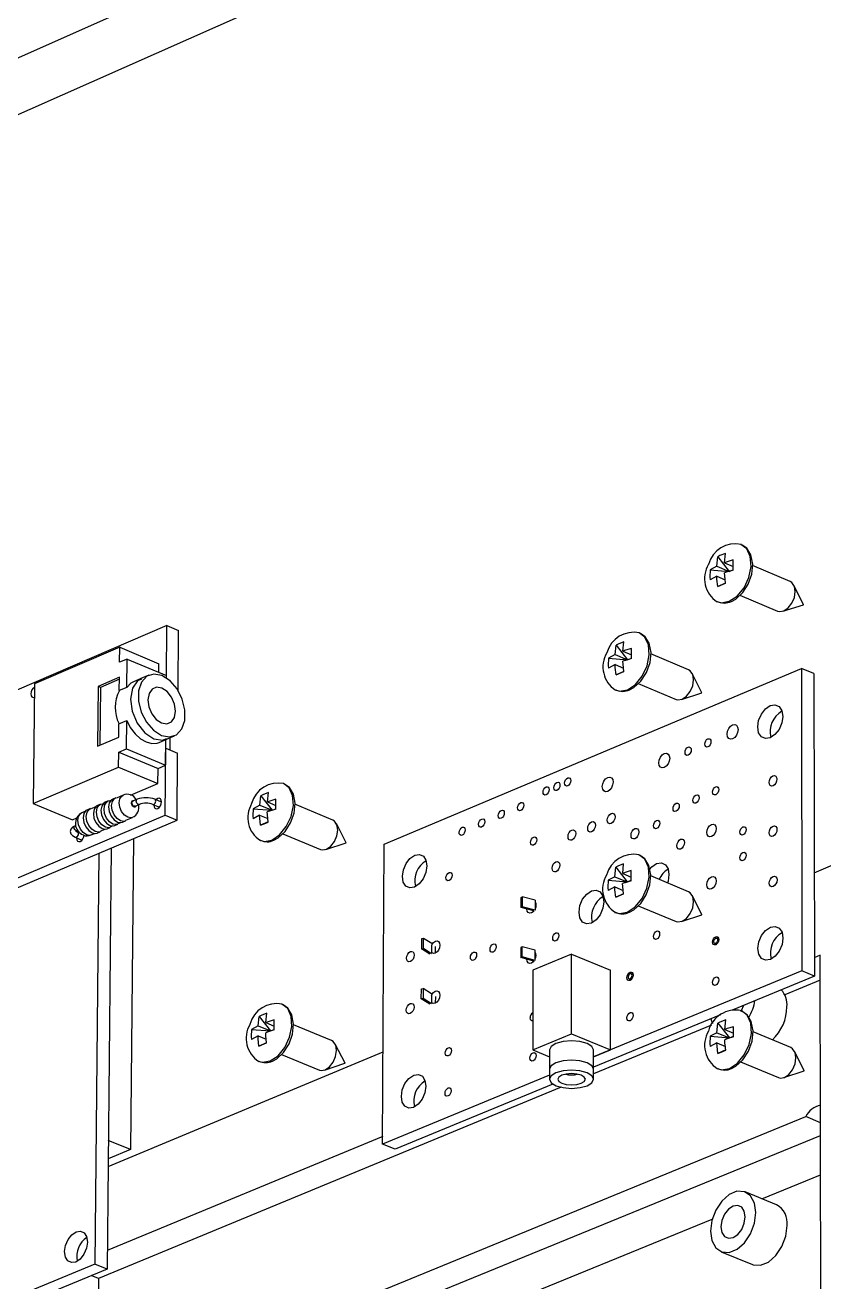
# Model space of a CAD drawing. Extents: x 0 to 155, y 0 to 209.
# Drawn here: x 90.74 to 103.41, y 94.18 to 114.1 of the extents above; entities that cross this region are included whole.
import ezdxf

# ---------------------------------------------------------------- set-up
doc = ezdxf.new("R2010")
doc.units = 0
doc.layers.get('0').update_dxf_attribs({"linetype": 'CONTINUOUS'})

msp = doc.modelspace()

# ---------------------------------------------------------------- linework, layer by layer
at = {"color": 7, "linetype": 'CONTINUOUS'}
for p, q in [((113.684, 123.858), (66.328, 102.743)), ((113.788, 122.97), (67.291, 102.307)), ((101.708, 105.525), (101.723, 105.674)), ((101.723, 105.674), (101.905, 105.441)), ((101.833, 105.578), (101.848, 105.727)), ((101.708, 105.525), (101.602, 105.467)), ((101.602, 105.467), (101.905, 105.441)), ((101.708, 105.525), (101.905, 105.441)), ((101.833, 105.578), (101.969, 105.52)), ((101.905, 105.441), (101.969, 105.468)), ((102.871, 105.28), (102.276, 105.534)), ((101.709, 105.365), (101.602, 105.307)), ((101.709, 105.365), (101.842, 105.308)), ((101.848, 105.257), (101.724, 105.203)), ((103.082, 104.915), (102.932, 105.22)), ((102.076, 105.064), (102.673, 104.81)), ((102.758, 104.809), (103.081, 104.912)), ((103.081, 104.912), (103.081, 104.912)), ((92.991, 104.582), (86.24, 101.683)), ((92.984, 103.751), (92.991, 104.582)), ((92.991, 104.582), (93.178, 104.505)), ((93.169, 103.552), (93.178, 104.505)), ((92.244, 104.238), (90.893, 103.658)), ((92.242, 104.001), (92.244, 104.238)), ((92.244, 104.238), (92.866, 103.978)), ((100.097, 104.123), (100.112, 104.273)), ((100.112, 104.273), (100.294, 104.04)), ((100.221, 104.176), (100.236, 104.325)), ((92.363, 104.052), (92.242, 104.001)), ((92.358, 103.603), (92.363, 104.052)), ((92.363, 104.052), (92.985, 103.793)), ((100.097, 104.123), (99.992, 104.066)), ((99.992, 104.066), (100.294, 104.04)), ((100.097, 104.123), (100.294, 104.04)), ((100.221, 104.176), (100.356, 104.118)), ((100.294, 104.04), (100.357, 104.067)), ((101.26, 103.882), (100.664, 104.133)), ((92.865, 103.843), (92.866, 103.978)), ((96.436, 101.117), (103.049, 103.903)), ((100.097, 103.964), (99.991, 103.906)), ((100.097, 103.964), (100.23, 103.908)), ((100.235, 103.855), (100.112, 103.801)), ((101.472, 103.517), (101.32, 103.822)), ((103.049, 103.903), (103.057, 99.11)), ((103.246, 103.82), (103.049, 103.903)), ((103.246, 103.82), (103.255, 99.027)), ((90.893, 103.658), (90.873, 101.762)), ((91.901, 103.619), (91.892, 102.669)), ((92.239, 103.764), (91.901, 103.619)), ((91.938, 103.603), (91.901, 103.619)), ((91.938, 103.603), (91.93, 102.686)), ((92.239, 103.732), (91.938, 103.603)), ((92.237, 103.551), (92.239, 103.764)), ((92.358, 103.603), (92.237, 103.551)), ((92.592, 103.747), (92.464, 103.692)), ((92.706, 103.796), (92.577, 103.741)), ((92.984, 103.751), (92.985, 103.793)), ((100.464, 103.664), (101.063, 103.412)), ((101.148, 103.41), (101.471, 103.515)), ((101.471, 103.515), (101.471, 103.515)), ((92.231, 102.814), (92.232, 103.027)), ((92.232, 103.027), (92.354, 103.078)), ((92.349, 102.628), (92.354, 103.078)), ((91.892, 102.669), (92.231, 102.814)), ((92.983, 102.779), (93.112, 102.834)), ((93.041, 102.612), (93.043, 102.804)), ((92.228, 102.576), (92.349, 102.628)), ((92.349, 102.628), (92.972, 102.37)), ((92.87, 102.73), (92.999, 102.785)), ((92.965, 101.577), (92.975, 102.639)), ((92.972, 102.37), (92.976, 102.775)), ((92.975, 102.639), (93.161, 102.562)), ((92.226, 102.339), (92.228, 102.576)), ((92.228, 102.576), (92.851, 102.318)), ((93.152, 101.5), (93.161, 102.562)), ((90.873, 101.762), (92.226, 102.339)), ((92.226, 102.339), (92.849, 102.081)), ((92.849, 102.081), (92.851, 102.318)), ((92.851, 102.318), (92.972, 102.37)), ((92.413, 101.895), (92.849, 102.081)), ((92.101, 101.81), (92.07, 101.797)), ((92.181, 101.854), (92.133, 101.833)), ((92.297, 101.894), (92.191, 101.848)), ((92.521, 101.828), (92.451, 101.798)), ((92.907, 101.784), (92.801, 101.828)), ((94.463, 101.735), (94.479, 101.884)), ((94.479, 101.884), (94.659, 101.654)), ((94.584, 101.787), (94.6, 101.936)), ((90.873, 101.762), (91.496, 101.505)), ((91.7, 101.639), (91.644, 101.616)), ((91.78, 101.683), (91.732, 101.662)), ((91.86, 101.707), (91.789, 101.678)), ((91.94, 101.751), (91.891, 101.73)), ((91.98, 101.759), (91.949, 101.746)), ((92.061, 101.802), (92.012, 101.782)), ((92.485, 101.718), (92.555, 101.748)), ((92.767, 101.748), (92.874, 101.704)), ((94.463, 101.735), (94.359, 101.679)), ((94.359, 101.679), (94.659, 101.654)), ((94.463, 101.735), (94.659, 101.654)), ((94.584, 101.787), (94.717, 101.732)), ((94.659, 101.654), (94.716, 101.678)), ((95.621, 101.5), (95.022, 101.749)), ((86.194, 98.703), (92.965, 101.577)), ((86.38, 98.627), (93.152, 101.5)), ((91.496, 101.505), (91.562, 101.533)), ((91.549, 101.414), (91.535, 101.409)), ((92.098, 101.392), (92.129, 101.406)), ((92.167, 101.413), (92.216, 101.433)), ((92.218, 101.444), (92.25, 101.457)), ((92.288, 101.464), (92.337, 101.485)), ((92.339, 101.495), (92.446, 101.54)), ((92.965, 101.577), (93.152, 101.5)), ((94.461, 101.577), (94.358, 101.521)), ((94.461, 101.577), (94.591, 101.523)), ((94.597, 101.469), (94.475, 101.416)), ((95.835, 101.14), (95.679, 101.443)), ((91.539, 101.226), (91.645, 101.182)), ((91.558, 101.218), (91.558, 101.215)), ((91.632, 101.282), (91.572, 101.306)), ((91.572, 101.306), (91.574, 101.306)), ((91.793, 101.263), (91.848, 101.286)), ((91.887, 101.293), (91.935, 101.314)), ((91.938, 101.324), (92.008, 101.354)), ((92.046, 101.361), (92.095, 101.382)), ((92.46, 101.207), (92.415, 96.279)), ((94.827, 101.282), (95.429, 101.033)), ((92.107, 101.057), (92.044, 94.381)), ((95.51, 101.032), (95.834, 101.137)), ((95.834, 101.137), (95.834, 101.137)), ((96.412, 96.361), (96.436, 101.117)), ((91.913, 100.974), (91.85, 94.458)), ((100.092, 100.601), (100.108, 100.752)), ((100.108, 100.752), (100.29, 100.519)), ((100.217, 100.653), (100.232, 100.804)), ((100.217, 100.653), (100.352, 100.596)), ((101.258, 100.364), (100.661, 100.613)), ((103.252, 100.665), (103.583, 100.803)), ((100.092, 100.601), (99.986, 100.544)), ((99.986, 100.544), (100.29, 100.519)), ((100.092, 100.44), (99.986, 100.383)), ((100.092, 100.601), (100.29, 100.519)), ((100.092, 100.44), (100.225, 100.385)), ((100.29, 100.519), (100.353, 100.545)), ((98.605, 100.113), (98.606, 100.272)), ((98.606, 100.272), (98.624, 100.284)), ((98.624, 100.284), (98.624, 100.125)), ((98.831, 100.229), (98.624, 100.284)), ((98.831, 100.229), (98.831, 100.07)), ((100.231, 100.332), (100.107, 100.277)), ((101.472, 100), (101.319, 100.304)), ((98.624, 100.125), (98.605, 100.113)), ((98.811, 100.058), (98.605, 100.113)), ((98.831, 100.07), (98.624, 100.125)), ((100.463, 100.141), (101.063, 99.891)), ((101.148, 99.89), (101.471, 99.997)), ((101.471, 99.997), (101.471, 99.997)), ((97.029, 99.616), (97.028, 99.458)), ((97.058, 99.624), (97.029, 99.616)), ((97.058, 99.465), (97.058, 99.624)), ((97.189, 99.54), (97.058, 99.624)), ((101.741, 99.613), (101.708, 99.626)), ((97.028, 99.458), (97.058, 99.465)), ((97.162, 99.372), (97.028, 99.458)), ((97.188, 99.381), (97.058, 99.465)), ((98.604, 99.477), (98.603, 99.318)), ((98.622, 99.489), (98.604, 99.477)), ((98.622, 99.33), (98.622, 99.489)), ((98.829, 99.434), (98.622, 99.489)), ((98.829, 99.275), (98.829, 99.434)), ((101.675, 99.545), (101.707, 99.532)), ((98.603, 99.318), (98.622, 99.33)), ((98.809, 99.263), (98.603, 99.318)), ((98.829, 99.275), (98.622, 99.33)), ((99.408, 99.374), (98.793, 99.118)), ((99.405, 98.11), (99.408, 99.374)), ((99.408, 99.374), (100.026, 99.118)), ((103.347, 99.355), (103.254, 99.317)), ((103.366, 89.859), (103.347, 99.355)), ((98.793, 99.118), (98.79, 97.855)), ((103.057, 99.11), (99.756, 97.744)), ((100.025, 97.855), (100.026, 99.118)), ((100.382, 99.049), (100.35, 99.062)), ((103.255, 99.027), (101.951, 98.488)), ((103.255, 99.027), (103.057, 99.11)), ((97.025, 98.664), (97.026, 98.823)), ((97.026, 98.823), (97.055, 98.83)), ((97.055, 98.83), (97.054, 98.672)), ((97.186, 98.747), (97.055, 98.83)), ((100.317, 98.981), (100.349, 98.968)), ((103.348, 98.959), (102.785, 98.726)), ((97.054, 98.672), (97.025, 98.664)), ((97.158, 98.579), (97.025, 98.664)), ((97.185, 98.588), (97.054, 98.672)), ((94.559, 98.288), (94.576, 98.438)), ((94.438, 98.237), (94.334, 98.181)), ((94.438, 98.237), (94.454, 98.387)), ((94.438, 98.237), (94.635, 98.156)), ((94.454, 98.387), (94.635, 98.156)), ((94.559, 98.288), (94.693, 98.233)), ((95.599, 98.006), (94.999, 98.252)), ((101.768, 98.413), (99.756, 97.581)), ((101.626, 98.247), (99.756, 97.475)), ((101.711, 98.127), (101.726, 98.279)), ((101.726, 98.279), (101.909, 98.045)), ((101.836, 98.179), (101.851, 98.331)), ((94.437, 98.077), (94.333, 98.021)), ((94.334, 98.181), (94.635, 98.156)), ((94.437, 98.077), (94.566, 98.024)), ((94.635, 98.156), (94.692, 98.18)), ((98.79, 97.855), (99.405, 98.11)), ((99.405, 98.11), (100.025, 97.855)), ((101.711, 98.127), (101.603, 98.071)), ((101.603, 98.071), (101.909, 98.045)), ((101.711, 98.127), (101.909, 98.045)), ((101.836, 98.179), (101.973, 98.122)), ((101.909, 98.045), (101.973, 98.072)), ((102.88, 97.893), (102.283, 98.14)), ((92.059, 96.009), (96.42, 97.823)), ((94.572, 97.969), (94.45, 97.915)), ((95.815, 97.646), (95.659, 97.949)), ((98.79, 97.855), (99.058, 97.745)), ((99.058, 97.856), (99.057, 97.552)), ((99.756, 97.551), (99.756, 97.855)), ((99.756, 97.744), (100.025, 97.855)), ((101.711, 97.965), (101.603, 97.909)), ((101.711, 97.965), (101.845, 97.91)), ((101.85, 97.857), (101.726, 97.801)), ((103.095, 97.528), (102.942, 97.832)), ((94.806, 97.783), (95.409, 97.536)), ((95.491, 97.536), (95.814, 97.643)), ((95.814, 97.643), (95.814, 97.643)), ((102.086, 97.664), (102.685, 97.417)), ((99.057, 97.455), (96.412, 96.361)), ((99.057, 97.55), (99.057, 97.39)), ((99.756, 97.389), (99.756, 97.549)), ((102.772, 97.416), (103.094, 97.525)), ((103.094, 97.525), (103.094, 97.525)), ((99.243, 97.263), (91.907, 94.231)), ((99.11, 97.314), (96.61, 96.28)), ((92.572, 92.474), (103.12, 96.798)), ((103.353, 96.702), (103.12, 96.798)), ((96.413, 96.485), (92.047, 94.678)), ((93.05, 92.284), (103.353, 96.5)), ((92.415, 96.279), (92.06, 96.131)), ((92.415, 96.279), (92.063, 96.421)), ((96.61, 96.28), (96.412, 96.361)), ((102.424, 95.494), (103.354, 95.874)), ((102.657, 95.399), (102.159, 95.603)), ((93.901, 92.015), (101.635, 95.172)), ((101.776, 94.656), (102.275, 94.453)), ((91.85, 94.458), (80.184, 89.633)), ((92.044, 94.381), (91.85, 94.458)), ((92.044, 94.381), (80.378, 89.558)), ((91.907, 94.231), (91.793, 94.277)), ((91.907, 94.231), (91.82, 85.257))]:
    msp.add_line(p, q, dxfattribs=at)
at = {"color": 8, "linetype": 'CONTINUOUS'}
for p, q in [((97.191, 99.402), (97.191, 99.515)), ((97.25, 99.39), (97.25, 99.497)), ((97.188, 98.722), (97.187, 98.608)), ((97.247, 98.704), (97.246, 98.597))]:
    msp.add_line(p, q, dxfattribs=at)
at = {"color": 7, "linetype": 'CONTINUOUS'}
for points in [[(101.906, 104.967), (102.031, 105.05), (102.14, 105.183), (102.217, 105.347), (102.252, 105.52), (102.24, 105.679), (102.183, 105.801), (102.092, 105.87)], [(101.94, 104.966), (102.009, 105.003), (102.119, 105.104), (102.208, 105.241), (102.263, 105.397), (102.278, 105.557), (102.249, 105.704), (102.184, 105.808), (102.109, 105.858)], [(101.848, 105.727), (101.756, 105.691), (101.723, 105.674)], [(101.969, 105.623), (101.871, 105.592), (101.833, 105.578)], [(101.969, 105.463), (101.968, 105.579), (101.969, 105.623)], [(101.602, 105.467), (101.599, 105.352), (101.602, 105.307)], [(101.969, 105.463), (101.871, 105.432), (101.833, 105.418)], [(101.848, 105.256), (101.835, 105.37), (101.833, 105.418)], [(101.724, 105.203), (101.711, 105.318), (101.709, 105.365)], [(101.724, 105.203), (101.811, 105.24), (101.848, 105.256)], [(102.773, 104.814), (102.841, 104.861), (102.9, 104.936), (102.939, 105.027), (102.952, 105.122), (102.939, 105.204), (102.899, 105.263), (102.871, 105.28)], [(101.707, 104.963), (101.78, 104.944), (101.906, 104.967)], [(102.673, 104.81), (102.704, 104.803), (102.773, 104.814)], [(100.293, 103.566), (100.418, 103.649), (100.527, 103.781), (100.604, 103.945), (100.639, 104.118), (100.627, 104.276), (100.57, 104.399), (100.479, 104.469)], [(100.327, 103.565), (100.396, 103.602), (100.507, 103.703), (100.595, 103.839), (100.65, 103.995), (100.666, 104.155), (100.636, 104.302), (100.572, 104.405), (100.497, 104.456)], [(100.236, 104.325), (100.145, 104.29), (100.112, 104.273)], [(100.357, 104.221), (100.259, 104.19), (100.221, 104.176)], [(100.357, 104.061), (100.356, 104.177), (100.357, 104.221)], [(99.992, 104.066), (99.989, 103.951), (99.991, 103.906)], [(100.357, 104.061), (100.259, 104.03), (100.221, 104.016)], [(100.236, 103.854), (100.223, 103.969), (100.221, 104.016)], [(92.914, 103.789), (92.786, 103.814), (92.673, 103.778), (92.588, 103.687), (92.542, 103.55), (92.541, 103.385), (92.584, 103.212), (92.666, 103.051), (92.778, 102.922), (92.905, 102.84), (93.033, 102.816), (93.146, 102.852), (93.231, 102.943), (93.276, 103.08), (93.278, 103.244), (93.235, 103.418), (93.152, 103.578), (93.041, 103.708), (92.914, 103.789)], [(100.112, 103.801), (100.099, 103.916), (100.097, 103.964)], [(100.112, 103.801), (100.199, 103.838), (100.236, 103.854)], [(101.161, 103.416), (101.23, 103.462), (101.288, 103.537), (101.327, 103.628), (101.341, 103.722), (101.327, 103.805), (101.288, 103.864), (101.26, 103.882)], [(90.893, 103.603), (90.872, 103.588), (90.853, 103.563), (90.839, 103.532), (90.834, 103.5), (90.839, 103.471), (90.851, 103.451), (90.871, 103.443), (90.891, 103.446)], [(92.464, 103.692), (92.419, 103.667), (92.358, 103.603)], [(92.912, 103.592), (92.828, 103.605), (92.757, 103.575), (92.709, 103.505), (92.692, 103.406), (92.707, 103.293), (92.754, 103.183), (92.824, 103.094), (92.907, 103.038), (92.991, 103.024), (93.062, 103.055), (93.11, 103.125), (93.127, 103.224), (93.112, 103.337), (93.065, 103.447), (92.995, 103.536), (92.912, 103.592)], [(100.097, 103.562), (100.168, 103.543), (100.293, 103.566)], [(101.063, 103.412), (101.093, 103.404), (101.161, 103.416)], [(102.357, 102.976), (102.372, 103.079), (102.415, 103.18), (102.479, 103.262), (102.555, 103.313), (102.631, 103.326), (102.695, 103.298), (102.738, 103.233), (102.753, 103.142), (102.738, 103.038), (102.695, 102.937), (102.631, 102.855), (102.555, 102.804), (102.48, 102.792), (102.415, 102.82), (102.372, 102.884), (102.357, 102.976)], [(92.354, 103.078), (92.412, 102.965), (92.487, 102.866), (92.572, 102.789), (92.663, 102.737), (92.754, 102.713), (92.84, 102.72), (92.87, 102.73)], [(101.873, 102.861), (101.88, 102.907), (101.898, 102.951), (101.926, 102.987), (101.959, 103.009), (101.993, 103.014), (102.021, 103.002), (102.039, 102.974), (102.046, 102.934), (102.039, 102.889), (102.021, 102.845), (101.993, 102.809), (101.96, 102.786), (101.926, 102.781), (101.898, 102.793), (101.88, 102.821), (101.873, 102.861)], [(101.205, 102.571), (101.209, 102.597), (101.22, 102.622), (101.236, 102.642), (101.254, 102.655), (101.273, 102.658), (101.289, 102.651), (101.3, 102.635), (101.303, 102.612), (101.3, 102.586), (101.289, 102.561), (101.273, 102.541), (101.254, 102.528), (101.236, 102.525), (101.22, 102.532), (101.209, 102.548), (101.205, 102.571)], [(101.518, 102.702), (101.522, 102.728), (101.533, 102.753), (101.548, 102.774), (101.567, 102.786), (101.586, 102.789), (101.602, 102.782), (101.613, 102.766), (101.616, 102.744), (101.613, 102.718), (101.602, 102.693), (101.586, 102.672), (101.567, 102.66), (101.548, 102.657), (101.533, 102.664), (101.522, 102.68), (101.518, 102.702)], [(100.789, 102.406), (100.796, 102.451), (100.815, 102.495), (100.843, 102.531), (100.876, 102.553), (100.909, 102.559), (100.937, 102.546), (100.955, 102.518), (100.962, 102.478), (100.955, 102.433), (100.936, 102.389), (100.908, 102.353), (100.875, 102.33), (100.842, 102.325), (100.815, 102.337), (100.796, 102.366), (100.789, 102.406)], [(102.538, 102.095), (102.542, 102.128), (102.556, 102.159), (102.576, 102.185), (102.599, 102.201), (102.623, 102.205), (102.643, 102.196), (102.657, 102.176), (102.662, 102.147), (102.657, 102.115), (102.643, 102.083), (102.623, 102.057), (102.6, 102.041), (102.576, 102.038), (102.556, 102.047), (102.542, 102.067), (102.538, 102.095)], [(94.654, 101.182), (94.777, 101.264), (94.884, 101.395), (94.961, 101.557), (94.996, 101.729), (94.985, 101.886), (94.931, 102.008), (94.839, 102.079), (94.837, 102.08)], [(94.689, 101.181), (94.756, 101.218), (94.865, 101.318), (94.952, 101.453), (95.007, 101.607), (95.023, 101.765), (94.996, 101.911), (94.933, 102.015), (94.858, 102.067)], [(98.954, 101.94), (98.958, 101.966), (98.968, 101.991), (98.984, 102.011), (99.003, 102.024), (99.022, 102.027), (99.037, 102.02), (99.048, 102.004), (99.052, 101.981), (99.048, 101.956), (99.037, 101.931), (99.021, 101.91), (99.003, 101.898), (98.984, 101.895), (98.968, 101.902), (98.958, 101.918), (98.954, 101.94)], [(99.125, 102.012), (99.129, 102.038), (99.14, 102.063), (99.155, 102.083), (99.174, 102.096), (99.193, 102.099), (99.208, 102.092), (99.219, 102.076), (99.223, 102.053), (99.219, 102.028), (99.208, 102.003), (99.192, 101.982), (99.174, 101.97), (99.155, 101.967), (99.139, 101.974), (99.129, 101.99), (99.125, 102.012)], [(99.296, 102.084), (99.3, 102.11), (99.311, 102.135), (99.327, 102.155), (99.345, 102.168), (99.364, 102.171), (99.38, 102.164), (99.39, 102.148), (99.394, 102.126), (99.39, 102.1), (99.379, 102.075), (99.364, 102.054), (99.345, 102.042), (99.326, 102.039), (99.31, 102.046), (99.3, 102.062), (99.296, 102.084)], [(99.893, 102.029), (99.9, 102.074), (99.918, 102.118), (99.946, 102.154), (99.979, 102.176), (100.012, 102.181), (100.04, 102.169), (100.059, 102.141), (100.065, 102.101), (100.058, 102.056), (100.04, 102.012), (100.012, 101.976), (99.979, 101.954), (99.946, 101.948), (99.918, 101.961), (99.9, 101.989), (99.893, 102.029)], [(101.642, 101.943), (101.645, 101.969), (101.656, 101.994), (101.672, 102.015), (101.691, 102.027), (101.71, 102.03), (101.726, 102.023), (101.737, 102.007), (101.74, 101.984), (101.737, 101.958), (101.726, 101.933), (101.71, 101.913), (101.691, 101.9), (101.672, 101.897), (101.656, 101.904), (101.645, 101.92), (101.642, 101.943)], [(92.133, 101.833), (92.111, 101.819), (92.079, 101.773), (92.067, 101.708), (92.078, 101.634), (92.108, 101.562), (92.154, 101.503), (92.209, 101.466)], [(92.337, 101.485), (92.312, 101.478), (92.257, 101.487), (92.203, 101.523), (92.157, 101.582), (92.126, 101.654), (92.116, 101.728), (92.127, 101.794), (92.159, 101.84), (92.181, 101.854)], [(92.786, 101.74), (92.786, 101.736), (92.79, 101.708), (92.803, 101.688), (92.822, 101.679), (92.846, 101.683), (92.869, 101.699), (92.889, 101.724), (92.902, 101.756), (92.907, 101.788), (92.902, 101.816), (92.89, 101.836), (92.87, 101.845), (92.847, 101.841), (92.824, 101.826), (92.819, 101.821)], [(94.6, 101.936), (94.511, 101.901), (94.479, 101.884)], [(94.718, 101.831), (94.621, 101.801), (94.584, 101.787)], [(94.716, 101.672), (94.717, 101.788), (94.718, 101.831)], [(101.328, 101.812), (101.332, 101.838), (101.343, 101.863), (101.359, 101.883), (101.378, 101.896), (101.396, 101.899), (101.412, 101.892), (101.423, 101.876), (101.427, 101.853), (101.423, 101.827), (101.412, 101.802), (101.396, 101.781), (101.378, 101.769), (101.359, 101.766), (101.343, 101.773), (101.332, 101.789), (101.328, 101.812)], [(91.732, 101.662), (91.709, 101.649), (91.677, 101.602), (91.666, 101.537), (91.676, 101.463), (91.707, 101.391), (91.753, 101.332), (91.807, 101.296)], [(91.935, 101.314), (91.911, 101.308), (91.856, 101.316), (91.801, 101.353), (91.755, 101.411), (91.724, 101.483), (91.714, 101.558), (91.726, 101.623), (91.757, 101.669), (91.78, 101.683)], [(91.891, 101.73), (91.869, 101.717), (91.837, 101.67), (91.826, 101.605), (91.836, 101.531), (91.866, 101.459), (91.913, 101.4), (91.967, 101.364)], [(92.095, 101.382), (92.071, 101.375), (92.016, 101.384), (91.961, 101.421), (91.915, 101.479), (91.884, 101.551), (91.874, 101.626), (91.886, 101.691), (91.917, 101.737), (91.94, 101.751)], [(92.012, 101.782), (91.99, 101.768), (91.958, 101.722), (91.947, 101.656), (91.957, 101.582), (91.987, 101.51), (92.033, 101.451), (92.088, 101.415)], [(92.216, 101.433), (92.191, 101.427), (92.136, 101.436), (92.082, 101.472), (92.036, 101.531), (92.005, 101.603), (91.995, 101.677), (92.006, 101.742), (92.038, 101.789), (92.061, 101.802)], [(92.468, 101.718), (92.456, 101.726), (92.446, 101.739), (92.439, 101.755), (92.437, 101.771), (92.439, 101.785), (92.446, 101.795), (92.451, 101.798)], [(92.485, 101.718), (92.48, 101.717), (92.468, 101.718)], [(94.359, 101.679), (94.355, 101.565), (94.358, 101.521)], [(94.716, 101.672), (94.62, 101.642), (94.583, 101.628)], [(94.597, 101.467), (94.585, 101.581), (94.583, 101.628)], [(98.242, 101.57), (98.246, 101.595), (98.257, 101.62), (98.273, 101.641), (98.291, 101.653), (98.31, 101.656), (98.326, 101.649), (98.336, 101.633), (98.34, 101.611), (98.336, 101.585), (98.325, 101.56), (98.31, 101.54), (98.291, 101.527), (98.272, 101.524), (98.257, 101.531), (98.246, 101.547), (98.242, 101.57)], [(98.552, 101.693), (98.556, 101.718), (98.567, 101.743), (98.582, 101.763), (98.601, 101.776), (98.62, 101.779), (98.635, 101.772), (98.646, 101.756), (98.65, 101.734), (98.646, 101.708), (98.635, 101.683), (98.619, 101.663), (98.601, 101.65), (98.582, 101.647), (98.566, 101.654), (98.556, 101.67), (98.552, 101.693)], [(99.973, 101.498), (99.978, 101.53), (99.991, 101.561), (100.011, 101.587), (100.035, 101.603), (100.058, 101.607), (100.078, 101.598), (100.091, 101.578), (100.096, 101.549), (100.091, 101.517), (100.078, 101.485), (100.058, 101.46), (100.035, 101.444), (100.011, 101.44), (99.991, 101.449), (99.978, 101.469), (99.973, 101.498)], [(101.015, 101.681), (101.019, 101.706), (101.03, 101.732), (101.046, 101.752), (101.065, 101.765), (101.084, 101.768), (101.099, 101.761), (101.11, 101.745), (101.114, 101.722), (101.11, 101.696), (101.099, 101.671), (101.083, 101.65), (101.065, 101.638), (101.046, 101.634), (101.03, 101.642), (101.019, 101.658), (101.015, 101.681)], [(91.535, 101.409), (91.497, 101.387), (91.468, 101.353), (91.46, 101.316), (91.47, 101.28), (91.494, 101.252), (91.539, 101.226)], [(92.088, 101.415), (92.143, 101.406), (92.167, 101.413)], [(92.209, 101.466), (92.264, 101.458), (92.288, 101.464)], [(94.475, 101.416), (94.463, 101.53), (94.461, 101.577)], [(94.475, 101.416), (94.561, 101.452), (94.597, 101.467)], [(95.524, 101.037), (95.591, 101.083), (95.648, 101.157), (95.687, 101.248), (95.701, 101.341), (95.688, 101.423), (95.65, 101.482), (95.621, 101.5)], [(97.933, 101.432), (97.937, 101.458), (97.947, 101.482), (97.963, 101.503), (97.982, 101.515), (98, 101.518), (98.016, 101.511), (98.027, 101.495), (98.03, 101.473), (98.026, 101.447), (98.016, 101.422), (98, 101.402), (97.981, 101.389), (97.963, 101.386), (97.947, 101.393), (97.937, 101.409), (97.933, 101.432)], [(99.662, 101.367), (99.667, 101.399), (99.68, 101.431), (99.7, 101.456), (99.723, 101.472), (99.747, 101.476), (99.767, 101.467), (99.78, 101.447), (99.785, 101.418), (99.78, 101.386), (99.766, 101.355), (99.747, 101.329), (99.723, 101.313), (99.7, 101.309), (99.68, 101.318), (99.666, 101.338), (99.662, 101.367)], [(100.705, 101.407), (100.709, 101.433), (100.72, 101.459), (100.736, 101.479), (100.755, 101.492), (100.774, 101.495), (100.789, 101.488), (100.8, 101.472), (100.804, 101.449), (100.8, 101.423), (100.789, 101.398), (100.773, 101.377), (100.755, 101.364), (100.736, 101.361), (100.72, 101.369), (100.709, 101.385), (100.705, 101.407)], [(101.549, 101.302), (101.554, 101.341), (101.57, 101.379), (101.594, 101.41), (101.623, 101.429), (101.651, 101.433), (101.675, 101.423), (101.691, 101.398), (101.697, 101.364), (101.691, 101.325), (101.675, 101.288), (101.651, 101.257), (101.623, 101.238), (101.594, 101.233), (101.57, 101.244), (101.554, 101.268), (101.549, 101.302)], [(102.539, 101.298), (102.543, 101.33), (102.557, 101.362), (102.577, 101.388), (102.6, 101.404), (102.624, 101.407), (102.644, 101.398), (102.658, 101.378), (102.663, 101.35), (102.658, 101.317), (102.644, 101.285), (102.624, 101.26), (102.601, 101.244), (102.577, 101.24), (102.557, 101.249), (102.543, 101.269), (102.539, 101.298)], [(91.546, 101.316), (91.546, 101.315), (91.558, 101.323), (91.569, 101.328)], [(91.572, 101.306), (91.552, 101.317), (91.551, 101.318)], [(91.558, 101.215), (91.562, 101.186), (91.575, 101.166), (91.594, 101.157), (91.617, 101.161), (91.641, 101.177), (91.66, 101.203), (91.674, 101.234), (91.678, 101.261)], [(91.603, 101.31), (91.596, 101.304), (91.591, 101.299)], [(91.807, 101.296), (91.862, 101.287), (91.887, 101.293)], [(91.967, 101.364), (92.022, 101.355), (92.046, 101.361)], [(97.624, 101.302), (97.628, 101.327), (97.638, 101.352), (97.654, 101.373), (97.673, 101.385), (97.691, 101.388), (97.707, 101.381), (97.717, 101.365), (97.721, 101.343), (97.717, 101.317), (97.706, 101.292), (97.691, 101.272), (97.672, 101.259), (97.654, 101.256), (97.638, 101.263), (97.627, 101.279), (97.624, 101.302)], [(98.757, 101.146), (98.76, 101.171), (98.771, 101.196), (98.787, 101.217), (98.806, 101.229), (98.824, 101.232), (98.84, 101.225), (98.851, 101.209), (98.854, 101.187), (98.85, 101.161), (98.84, 101.136), (98.824, 101.115), (98.805, 101.103), (98.787, 101.1), (98.771, 101.107), (98.76, 101.123), (98.757, 101.146)], [(99.351, 101.236), (99.355, 101.269), (99.369, 101.3), (99.389, 101.326), (99.412, 101.341), (99.436, 101.345), (99.455, 101.336), (99.469, 101.316), (99.473, 101.288), (99.468, 101.255), (99.455, 101.224), (99.435, 101.199), (99.412, 101.183), (99.388, 101.179), (99.368, 101.188), (99.355, 101.208), (99.351, 101.236)], [(100.349, 101.258), (100.353, 101.29), (100.367, 101.322), (100.387, 101.347), (100.41, 101.363), (100.434, 101.367), (100.454, 101.358), (100.467, 101.338), (100.472, 101.31), (100.467, 101.277), (100.454, 101.246), (100.434, 101.22), (100.41, 101.204), (100.386, 101.2), (100.367, 101.209), (100.353, 101.23), (100.349, 101.258)], [(102.074, 101.307), (102.078, 101.333), (102.089, 101.358), (102.105, 101.378), (102.124, 101.391), (102.143, 101.394), (102.159, 101.387), (102.169, 101.371), (102.173, 101.348), (102.169, 101.322), (102.159, 101.297), (102.143, 101.276), (102.124, 101.264), (102.105, 101.261), (102.089, 101.268), (102.078, 101.284), (102.074, 101.307)], [(94.465, 101.178), (94.532, 101.16), (94.654, 101.182)], [(95.429, 101.033), (95.456, 101.026), (95.524, 101.037)], [(101.076, 101.092), (101.081, 101.123), (101.094, 101.154), (101.113, 101.178), (101.136, 101.194), (101.159, 101.197), (101.178, 101.189), (101.191, 101.169), (101.195, 101.142), (101.191, 101.11), (101.178, 101.08), (101.158, 101.055), (101.136, 101.04), (101.113, 101.036), (101.094, 101.045), (101.081, 101.064), (101.076, 101.092)], [(96.724, 100.608), (96.74, 100.711), (96.782, 100.81), (96.845, 100.892), (96.92, 100.942), (96.994, 100.954), (97.057, 100.926), (97.099, 100.862), (97.113, 100.771), (97.098, 100.668), (97.055, 100.568), (96.992, 100.487), (96.917, 100.436), (96.843, 100.424), (96.78, 100.453), (96.739, 100.517), (96.724, 100.608)], [(99.098, 100.734), (99.102, 100.766), (99.116, 100.798), (99.136, 100.823), (99.159, 100.839), (99.182, 100.843), (99.202, 100.834), (99.216, 100.814), (99.22, 100.785), (99.215, 100.753), (99.202, 100.722), (99.182, 100.696), (99.159, 100.68), (99.135, 100.676), (99.115, 100.685), (99.102, 100.705), (99.098, 100.734)], [(100.289, 100.04), (100.415, 100.123), (100.524, 100.255), (100.601, 100.42), (100.636, 100.593), (100.624, 100.753), (100.567, 100.877), (100.473, 100.949), (100.472, 100.949)], [(100.323, 100.039), (100.392, 100.076), (100.503, 100.177), (100.591, 100.313), (100.647, 100.47), (100.663, 100.63), (100.634, 100.779), (100.569, 100.883), (100.493, 100.936)], [(100.644, 100.718), (100.679, 100.757), (100.754, 100.808), (100.83, 100.82), (100.894, 100.792), (100.936, 100.727), (100.951, 100.635), (100.936, 100.531), (100.927, 100.502)], [(102.075, 100.901), (102.078, 100.927), (102.089, 100.952), (102.105, 100.973), (102.124, 100.986), (102.143, 100.989), (102.159, 100.981), (102.17, 100.965), (102.173, 100.942), (102.17, 100.916), (102.159, 100.891), (102.143, 100.871), (102.124, 100.858), (102.105, 100.855), (102.089, 100.862), (102.078, 100.878), (102.075, 100.901)], [(97.415, 100.582), (97.419, 100.608), (97.43, 100.633), (97.446, 100.653), (97.464, 100.666), (97.483, 100.669), (97.498, 100.662), (97.509, 100.646), (97.513, 100.623), (97.509, 100.598), (97.498, 100.573), (97.482, 100.552), (97.464, 100.54), (97.445, 100.537), (97.43, 100.544), (97.419, 100.56), (97.415, 100.582)], [(100.232, 100.804), (100.141, 100.768), (100.108, 100.752)], [(100.353, 100.697), (100.255, 100.667), (100.217, 100.653)], [(100.353, 100.536), (100.352, 100.653), (100.353, 100.697)], [(99.986, 100.544), (99.983, 100.428), (99.986, 100.383)], [(100.107, 100.277), (100.094, 100.392), (100.092, 100.44)], [(100.353, 100.536), (100.255, 100.506), (100.216, 100.492)], [(100.231, 100.329), (100.218, 100.444), (100.216, 100.492)], [(101.549, 100.473), (101.554, 100.512), (101.57, 100.549), (101.594, 100.58), (101.623, 100.599), (101.651, 100.604), (101.675, 100.593), (101.691, 100.569), (101.697, 100.534), (101.691, 100.495), (101.675, 100.458), (101.651, 100.427), (101.623, 100.408), (101.594, 100.403), (101.57, 100.414), (101.554, 100.438), (101.549, 100.473)], [(102.539, 100.498), (102.544, 100.531), (102.558, 100.563), (102.578, 100.588), (102.601, 100.604), (102.625, 100.608), (102.645, 100.599), (102.659, 100.579), (102.664, 100.55), (102.659, 100.517), (102.645, 100.486), (102.625, 100.46), (102.602, 100.444), (102.578, 100.44), (102.558, 100.449), (102.544, 100.47), (102.539, 100.498)], [(99.525, 100.039), (99.54, 100.143), (99.582, 100.243), (99.646, 100.325), (99.721, 100.376), (99.797, 100.388), (99.86, 100.359), (99.903, 100.295), (99.917, 100.203), (99.902, 100.1), (99.86, 99.999), (99.796, 99.917), (99.72, 99.867), (99.645, 99.855), (99.582, 99.883), (99.539, 99.948), (99.525, 100.039)], [(100.107, 100.277), (100.195, 100.313), (100.231, 100.329)], [(101.16, 99.895), (101.229, 99.941), (101.288, 100.016), (101.327, 100.108), (101.34, 100.203), (101.327, 100.286), (101.288, 100.345), (101.258, 100.364)], [(98.813, 100.061), (98.8, 100.046), (98.772, 100.027), (98.744, 100.022), (98.72, 100.033), (98.704, 100.057), (98.699, 100.088)], [(100.094, 100.036), (100.164, 100.018), (100.289, 100.04)], [(101.063, 99.891), (101.091, 99.884), (101.16, 99.895)], [(102.361, 99.463), (102.376, 99.568), (102.419, 99.669), (102.483, 99.751), (102.559, 99.802), (102.635, 99.814), (102.699, 99.785), (102.743, 99.72), (102.758, 99.628), (102.743, 99.524), (102.7, 99.422), (102.635, 99.34), (102.559, 99.289), (102.483, 99.277), (102.419, 99.306), (102.376, 99.371), (102.361, 99.463)], [(99.107, 99.627), (99.111, 99.652), (99.122, 99.677), (99.138, 99.698), (99.156, 99.71), (99.175, 99.713), (99.191, 99.706), (99.201, 99.69), (99.205, 99.667), (99.201, 99.641), (99.191, 99.616), (99.175, 99.596), (99.156, 99.583), (99.137, 99.581), (99.122, 99.588), (99.111, 99.604), (99.107, 99.627)], [(100.704, 99.655), (100.708, 99.681), (100.719, 99.706), (100.735, 99.726), (100.753, 99.739), (100.772, 99.742), (100.788, 99.735), (100.799, 99.719), (100.803, 99.696), (100.799, 99.67), (100.788, 99.645), (100.772, 99.624), (100.753, 99.611), (100.735, 99.608), (100.719, 99.616), (100.708, 99.632), (100.704, 99.655)], [(101.642, 99.565), (101.646, 99.591), (101.657, 99.616), (101.673, 99.637), (101.691, 99.65), (101.71, 99.653), (101.726, 99.645), (101.737, 99.629), (101.741, 99.606), (101.737, 99.58), (101.726, 99.555), (101.71, 99.535), (101.692, 99.522), (101.673, 99.519), (101.657, 99.526), (101.646, 99.542), (101.642, 99.565)], [(101.691, 99.626), (101.703, 99.628), (101.713, 99.623), (101.72, 99.613), (101.722, 99.599), (101.72, 99.582), (101.713, 99.567), (101.703, 99.554), (101.692, 99.546), (101.68, 99.544), (101.67, 99.548), (101.663, 99.559), (101.661, 99.573), (101.663, 99.589), (101.67, 99.605), (101.68, 99.618), (101.691, 99.626)], [(96.791, 99.309), (96.796, 99.341), (96.809, 99.373), (96.829, 99.398), (96.852, 99.414), (96.875, 99.417), (96.895, 99.408), (96.908, 99.388), (96.912, 99.36), (96.908, 99.328), (96.894, 99.296), (96.875, 99.271), (96.851, 99.255), (96.828, 99.251), (96.808, 99.26), (96.795, 99.281), (96.791, 99.309)], [(97.189, 99.518), (97.195, 99.53), (97.219, 99.56), (97.247, 99.579), (97.275, 99.583), (97.299, 99.573), (97.314, 99.549), (97.32, 99.514), (97.314, 99.476), (97.298, 99.438), (97.274, 99.408), (97.246, 99.389), (97.218, 99.384), (97.195, 99.395), (97.189, 99.402)], [(98.114, 99.45), (98.117, 99.476), (98.128, 99.501), (98.144, 99.521), (98.162, 99.534), (98.181, 99.537), (98.197, 99.53), (98.207, 99.514), (98.211, 99.491), (98.207, 99.465), (98.197, 99.44), (98.181, 99.42), (98.162, 99.407), (98.143, 99.404), (98.128, 99.411), (98.117, 99.427), (98.114, 99.45)], [(97.804, 99.321), (97.807, 99.346), (97.818, 99.371), (97.834, 99.392), (97.852, 99.404), (97.871, 99.407), (97.887, 99.4), (97.897, 99.384), (97.901, 99.361), (97.897, 99.336), (97.886, 99.311), (97.871, 99.29), (97.852, 99.278), (97.833, 99.275), (97.818, 99.282), (97.807, 99.298), (97.804, 99.321)], [(98.811, 99.266), (98.798, 99.25), (98.77, 99.231), (98.742, 99.227), (98.718, 99.238), (98.702, 99.262), (98.697, 99.293)], [(100.285, 99.001), (100.288, 99.027), (100.299, 99.052), (100.315, 99.073), (100.334, 99.086), (100.352, 99.088), (100.368, 99.081), (100.379, 99.065), (100.383, 99.042), (100.379, 99.016), (100.368, 98.991), (100.352, 98.971), (100.334, 98.958), (100.315, 98.955), (100.299, 98.962), (100.288, 98.979), (100.285, 99.001)], [(100.334, 99.062), (100.322, 99.054), (100.312, 99.041), (100.305, 99.025), (100.303, 99.009), (100.305, 98.995), (100.312, 98.985), (100.322, 98.98), (100.334, 98.982), (100.345, 98.99), (100.355, 99.003), (100.362, 99.018), (100.365, 99.035), (100.362, 99.049), (100.356, 99.059), (100.346, 99.064), (100.334, 99.062)], [(101.642, 98.925), (101.646, 98.951), (101.657, 98.976), (101.673, 98.997), (101.692, 99.009), (101.711, 99.012), (101.727, 99.005), (101.737, 98.989), (101.741, 98.966), (101.737, 98.94), (101.727, 98.915), (101.711, 98.894), (101.692, 98.882), (101.673, 98.879), (101.657, 98.886), (101.646, 98.902), (101.642, 98.925)], [(97.186, 98.724), (97.192, 98.736), (97.216, 98.767), (97.244, 98.786), (97.272, 98.79), (97.295, 98.779), (97.311, 98.755), (97.316, 98.721), (97.311, 98.682), (97.295, 98.645), (97.271, 98.614), (97.243, 98.595), (97.215, 98.591), (97.191, 98.602), (97.185, 98.608)], [(94.576, 98.438), (94.486, 98.403), (94.454, 98.387)], [(94.63, 97.68), (94.754, 97.762), (94.861, 97.893), (94.937, 98.056), (94.973, 98.228), (94.962, 98.387), (94.907, 98.51), (94.815, 98.582), (94.811, 98.584)], [(94.664, 97.679), (94.732, 97.716), (94.841, 97.815), (94.929, 97.951), (94.984, 98.106), (95.001, 98.265), (94.973, 98.412), (94.91, 98.516), (94.834, 98.57)], [(96.787, 98.484), (96.792, 98.517), (96.805, 98.548), (96.825, 98.573), (96.848, 98.589), (96.871, 98.593), (96.891, 98.584), (96.904, 98.564), (96.909, 98.535), (96.904, 98.503), (96.891, 98.472), (96.871, 98.446), (96.847, 98.43), (96.824, 98.427), (96.804, 98.436), (96.791, 98.456), (96.787, 98.484)], [(100.284, 98.362), (100.288, 98.388), (100.298, 98.413), (100.314, 98.434), (100.333, 98.446), (100.352, 98.449), (100.368, 98.442), (100.378, 98.426), (100.382, 98.403), (100.378, 98.377), (100.368, 98.352), (100.352, 98.331), (100.333, 98.319), (100.314, 98.316), (100.298, 98.323), (100.287, 98.339), (100.284, 98.362)], [(101.909, 97.562), (102.036, 97.645), (102.145, 97.778), (102.223, 97.943), (102.258, 98.118), (102.246, 98.279), (102.188, 98.405), (102.093, 98.478), (102.091, 98.479)], [(101.943, 97.561), (102.013, 97.598), (102.124, 97.699), (102.213, 97.836), (102.269, 97.994), (102.285, 98.156), (102.256, 98.305), (102.191, 98.411), (102.113, 98.465)], [(102.092, 98.466), (102.101, 98.479), (102.139, 98.566)], [(94.694, 98.331), (94.597, 98.302), (94.559, 98.288)], [(94.692, 98.172), (94.693, 98.288), (94.694, 98.331)], [(98.791, 98.318), (98.779, 98.318), (98.763, 98.325), (98.753, 98.341), (98.749, 98.364)], [(101.616, 98.35), (101.629, 98.301), (101.639, 98.274)], [(101.851, 98.331), (101.759, 98.296), (101.726, 98.279)], [(101.973, 98.223), (101.874, 98.193), (101.836, 98.179)], [(101.973, 98.061), (101.973, 98.179), (101.973, 98.223)], [(94.334, 98.181), (94.33, 98.066), (94.333, 98.021)], [(94.45, 97.915), (94.438, 98.03), (94.437, 98.077)], [(94.692, 98.172), (94.596, 98.142), (94.558, 98.128)], [(94.572, 97.966), (94.56, 98.081), (94.558, 98.128)], [(101.603, 98.071), (101.601, 97.954), (101.603, 97.909)], [(101.973, 98.061), (101.874, 98.031), (101.836, 98.017)], [(94.45, 97.915), (94.536, 97.951), (94.572, 97.966)], [(95.502, 97.54), (95.57, 97.586), (95.628, 97.66), (95.667, 97.751), (95.681, 97.845), (95.668, 97.928), (95.63, 97.987), (95.599, 98.006)], [(97.404, 97.805), (97.408, 97.831), (97.419, 97.856), (97.434, 97.876), (97.453, 97.889), (97.472, 97.892), (97.487, 97.884), (97.498, 97.868), (97.501, 97.845), (97.498, 97.82), (97.487, 97.795), (97.471, 97.774), (97.453, 97.762), (97.434, 97.759), (97.418, 97.766), (97.408, 97.782), (97.404, 97.805)], [(99.756, 97.855), (99.756, 97.855), (99.73, 97.91), (99.653, 97.957), (99.54, 97.988), (99.406, 97.999), (99.273, 97.988), (99.159, 97.957), (99.084, 97.91), (99.058, 97.856)], [(101.726, 97.801), (101.713, 97.917), (101.711, 97.965)], [(101.726, 97.801), (101.814, 97.837), (101.851, 97.852)], [(101.851, 97.852), (101.838, 97.969), (101.836, 98.017)], [(102.783, 97.42), (102.852, 97.467), (102.911, 97.542), (102.95, 97.634), (102.964, 97.73), (102.95, 97.814), (102.91, 97.874), (102.88, 97.893)], [(94.441, 97.676), (94.507, 97.659), (94.63, 97.68)], [(98.747, 97.726), (98.751, 97.751), (98.762, 97.777), (98.778, 97.797), (98.796, 97.809), (98.815, 97.812), (98.831, 97.805), (98.842, 97.789), (98.845, 97.766), (98.841, 97.74), (98.831, 97.715), (98.815, 97.695), (98.796, 97.682), (98.777, 97.679), (98.762, 97.687), (98.751, 97.703), (98.747, 97.726)], [(99.653, 97.653), (99.539, 97.684), (99.406, 97.695), (99.272, 97.684), (99.159, 97.653), (99.083, 97.606), (99.057, 97.552)], [(99.653, 97.651), (99.539, 97.683), (99.406, 97.694), (99.272, 97.683), (99.159, 97.651), (99.083, 97.605), (99.057, 97.55)], [(99.756, 97.551), (99.756, 97.551), (99.729, 97.606), (99.653, 97.653)], [(99.756, 97.549), (99.756, 97.55), (99.729, 97.605), (99.653, 97.651)], [(95.409, 97.536), (95.435, 97.53), (95.502, 97.54)], [(96.708, 97.119), (96.723, 97.223), (96.766, 97.323), (96.829, 97.404), (96.904, 97.454), (96.978, 97.466), (97.041, 97.437), (97.083, 97.372), (97.098, 97.281), (97.082, 97.177), (97.04, 97.077), (96.976, 96.995), (96.901, 96.945), (96.827, 96.933), (96.764, 96.963), (96.722, 97.028), (96.708, 97.119)], [(99.653, 97.491), (99.539, 97.522), (99.405, 97.533), (99.272, 97.522), (99.158, 97.491), (99.083, 97.445), (99.057, 97.389), (99.084, 97.334), (99.16, 97.288), (99.274, 97.257), (99.407, 97.246), (99.541, 97.257), (99.654, 97.288), (99.729, 97.334), (99.756, 97.389), (99.729, 97.445), (99.653, 97.491)], [(99.56, 97.453), (99.489, 97.473), (99.406, 97.479), (99.322, 97.473), (99.251, 97.453), (99.204, 97.424), (99.188, 97.389), (99.205, 97.355), (99.252, 97.326), (99.323, 97.306), (99.407, 97.3), (99.491, 97.306), (99.561, 97.326), (99.608, 97.355), (99.625, 97.389), (99.608, 97.424), (99.56, 97.453)], [(101.713, 97.559), (101.782, 97.541), (101.909, 97.562)], [(97.401, 97.168), (97.405, 97.194), (97.416, 97.219), (97.432, 97.239), (97.45, 97.252), (97.469, 97.255), (97.485, 97.247), (97.495, 97.231), (97.499, 97.208), (97.495, 97.182), (97.484, 97.157), (97.469, 97.137), (97.45, 97.125), (97.431, 97.122), (97.416, 97.129), (97.405, 97.145), (97.401, 97.168)], [(102.685, 97.417), (102.713, 97.41), (102.783, 97.42)], [(102.327, 95.277), (102.305, 95.427), (102.242, 95.542), (102.147, 95.607), (102.029, 95.615), (101.905, 95.564), (101.787, 95.46), (101.692, 95.317), (101.63, 95.152), (101.608, 94.983), (101.63, 94.832), (101.692, 94.718), (101.788, 94.652), (101.905, 94.645), (102.03, 94.695), (102.147, 94.799), (102.243, 94.942), (102.305, 95.108), (102.327, 95.277)], [(102.159, 95.208), (102.144, 95.298), (102.103, 95.361), (102.04, 95.39), (101.967, 95.379), (101.894, 95.33), (101.831, 95.251), (101.79, 95.153), (101.775, 95.052), (101.79, 94.962), (101.832, 94.898), (101.894, 94.87), (101.967, 94.881), (102.041, 94.929), (102.103, 95.009), (102.145, 95.107), (102.159, 95.208)], [(102.275, 94.453), (102.286, 94.449), (102.404, 94.441), (102.528, 94.492), (102.646, 94.595), (102.741, 94.738), (102.804, 94.904), (102.825, 95.073)], [(91.732, 94.809), (91.718, 94.711), (91.677, 94.617), (91.618, 94.54), (91.548, 94.493), (91.479, 94.483), (91.42, 94.51), (91.382, 94.572), (91.369, 94.658), (91.384, 94.756), (91.424, 94.85), (91.483, 94.926), (91.553, 94.973), (91.622, 94.984), (91.681, 94.956), (91.719, 94.895), (91.732, 94.809)]]:
    msp.add_lwpolyline(points, dxfattribs=at)
at = {"color": 8, "linetype": 'CONTINUOUS'}
for points in [[(92.588, 103.735), (92.527, 103.708), (92.445, 103.588), (92.415, 103.418), (92.442, 103.225), (92.521, 103.037), (92.642, 102.884), (92.784, 102.788), (92.927, 102.765), (92.987, 102.791)], [(92.37, 101.543), (92.317, 101.577), (92.273, 101.634), (92.244, 101.702), (92.234, 101.774), (92.245, 101.836), (92.276, 101.88), (92.297, 101.894)], [(92.468, 101.711), (92.453, 101.72), (92.441, 101.735), (92.433, 101.754), (92.431, 101.774), (92.434, 101.791), (92.442, 101.803), (92.454, 101.808), (92.469, 101.806), (92.469, 101.806)], [(92.538, 101.748), (92.526, 101.756), (92.516, 101.769), (92.509, 101.785), (92.507, 101.801), (92.51, 101.815), (92.517, 101.825), (92.521, 101.828)], [(92.784, 101.748), (92.795, 101.756), (92.805, 101.769), (92.812, 101.785), (92.814, 101.801), (92.812, 101.815), (92.806, 101.825), (92.801, 101.828)], [(91.717, 101.265), (91.665, 101.3), (91.62, 101.356), (91.591, 101.425), (91.582, 101.496), (91.593, 101.558), (91.623, 101.603), (91.644, 101.616)], [(92.555, 101.748), (92.55, 101.746), (92.538, 101.748)], [(92.767, 101.748), (92.772, 101.746), (92.784, 101.748)], [(91.552, 101.329), (91.54, 101.337), (91.53, 101.35), (91.523, 101.365), (91.521, 101.381), (91.523, 101.396), (91.53, 101.406), (91.535, 101.409)], [(92.446, 101.54), (92.422, 101.534), (92.37, 101.543)], [(91.556, 101.226), (91.544, 101.225), (91.539, 101.226)], [(91.569, 101.328), (91.564, 101.327), (91.552, 101.329)], [(91.574, 101.306), (91.578, 101.303), (91.584, 101.293), (91.586, 101.279), (91.584, 101.263), (91.577, 101.247), (91.567, 101.234), (91.556, 101.226)], [(91.793, 101.263), (91.769, 101.257), (91.717, 101.265)]]:
    msp.add_lwpolyline(points, dxfattribs=at)
at = {"color": 7, "linetype": 'CONTINUOUS'}
for centre, radius, start, end in [((102.002, 105.438), 0.44, 77.3806, 164.8418), ((101.952, 105.327), 0.438, 148.8539, 237.1758), ((101.829, 105.188), 0.248, 243.259, 296.4534), ((103.08, 104.914), 0.00221, 295.8305, 21.3723), ((100.391, 104.037), 0.439, 77.6108, 165.0315), ((100.341, 103.926), 0.437, 148.9764, 237.2813), ((92.747, 103.284), 0.575, 152.3137, 206.6087), ((100.218, 103.785), 0.246, 243.2136, 296.4583), ((101.47, 103.517), 0.00223, 296.1903, 21.203), ((102.927, 102.902), 0.373, 119.984, 193.9495), ((94.756, 101.651), 0.435, 78.2599, 165.4872), ((92.368, 101.753), 0.155, 26.4411, 116.8633), ((92.661, 101.456), 0.398, 69.4813, 110.5914), ((91.733, 101.443), 0.192, 117.2065, 249.3482), ((92.384, 101.695), 0.164, 291.7677, 16.7643), ((92.661, 101.458), 0.309, 69.8545, 110.0494), ((94.706, 101.538), 0.432, 149.1545, 237.407), ((91.727, 101.384), 0.136, 243.0417, 298.668), ((94.582, 101.393), 0.238, 243.1226, 296.6386), ((95.833, 101.139), 0.00221, 296.2968, 21.7554), ((97.295, 100.534), 0.374, 121.1558, 193.4122), ((100.387, 100.515), 0.441, 77.829, 165.3117), ((100.338, 100.403), 0.439, 149.3161, 237.6075), ((101.113, 100.418), 0.349, 119.9775, 156.4057), ((100.096, 99.966), 0.373, 120.6275, 193.9579), ((98.728, 100.148), 0.118, 334.1983, 25.4986), ((100.215, 100.258), 0.245, 243.1325, 296.2362), ((101.47, 99.999), 0.00222, 295.9004, 21.699), ((102.932, 99.391), 0.373, 120.1117, 194.508), ((98.725, 99.353), 0.118, 334.2167, 25.4802), ((101.549, 98.768), 0.776, 329.2761, 350.4229), ((102.458, 98.569), 0.364, 355.5046, 41.5092), ((94.732, 98.153), 0.437, 78.4816, 165.7635), ((98.846, 98.364), 0.0971, 124.2173, 180.1672), ((102.005, 98.042), 0.444, 77.8409, 165.4325), ((102.084, 98.547), 0.736, 313.4563, 359.4887), ((94.682, 98.04), 0.434, 149.4852, 237.7275), ((101.957, 97.93), 0.442, 149.5717, 237.8624), ((94.558, 97.9), 0.245, 244.2086, 295.5644), ((95.813, 97.645), 0.00222, 296.2762, 21.9255), ((99.407, 97.956), 0.496, 258.7692, 281.0085), ((101.835, 97.782), 0.246, 243.0921, 295.9854), ((103.093, 97.527), 0.00223, 295.7607, 21.8699), ((97.28, 97.046), 0.374, 121.2715, 193.9611), ((103.414, 96.658), 0.326, 100.9581, 154.5597), ((102.498, 95.11), 0.329, 353.4332, 61.1678), ((91.921, 94.585), 0.359, 123.7443, 192.2386)]:
    msp.add_arc(centre, radius, start, end, dxfattribs=at)
at = {"color": 8, "linetype": 'CONTINUOUS'}
msp.add_arc((92.479, 101.733), 0.025, 244.0915, 342.0912, dxfattribs=at)

doc.saveas('drawing.dxf')
